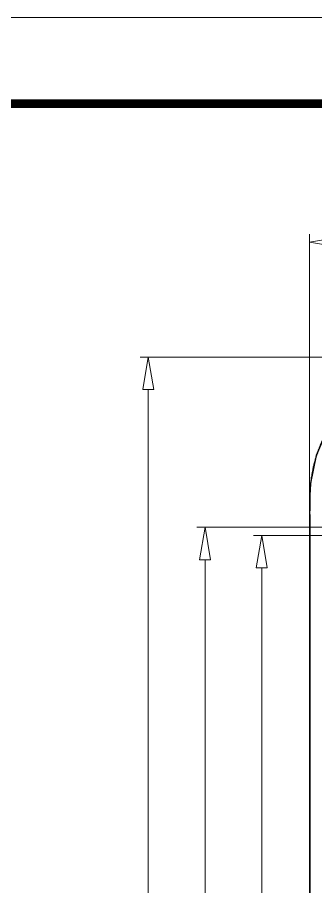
# Model space of a CAD drawing. Header units: millimetres. Extents: x 1884 to 2552, y 611 to 826.
# Drawn here: x 2096.7 to 2115.2, y 772.4 to 826 of the extents above; entities that cross this region are included whole.
import ezdxf

# ---------------------------------------------------------------- set-up
doc = ezdxf.new("R2010")
doc.units = ezdxf.units.MM
doc.layers.add('dim', color=82, linetype='Continuous', lineweight=9)
doc.layers.add('from', color=7, linetype='Continuous', lineweight=13)
doc.styles.add('ROMAND', font='romand.shx', dxfattribs={"width": 0.75, "bigfont": 'gbcbig.shx'})
doc.dimstyles.new('YanXiu', dxfattribs={"dimtxt": 2.5, "dimasz": 2.2, "dimexe": 1, "dimexo": 0, "dimgap": 0.66, "dimtad": 0, "dimzin": 1, "dimdsep": 46, "dimtxsty": 'ROMAND', "dimblk": 'CLOSEDBLANK', "dimcen": 0, "dimclrd": 3, "dimclre": 3, "dimclrt": 7, "dimazin": 0, "dimtfac": 1, "dimtofl": 0, "dimtmove": 0, "dimatfit": 3, "dimldrblk": 'CLOSEDBLANK', "dimfxl": 1, "dimlwd": 5, "dimlwe": 5, "dimarcsym": 0})

# ---------------------------------------------------------------- blocks, each defined once
blk = doc.blocks.new('_ClosedBlank')
at = {"color": 0, "linetype": 'ByBlock', "lineweight": -2}
for p, q in [((-1, 0.167), (0, 0)), ((-1, 0.167), (-1, -0.167)), ((0, 0), (-1, -0.167))]:
    blk.add_line(p, q, dxfattribs=at)
blk = doc.blocks.new('*D24')
at = {"layer": 'Defpoints', "color": 0}
for p in [(3050.263, 755.967), (3016.622, 669.967), (3050.263, 669.967)]:
    blk.add_point(p, dxfattribs=at)
at = {"layer": 'dim', "color": 3, "lineweight": 5}
for p, q in [((3050.263, 755.967), (3016.123, 755.967)), ((3016.622, 753.967), (3016.622, 717.261)), ((3016.622, 671.967), (3016.622, 708.672)), ((3050.263, 669.967), (3016.123, 669.967))]:
    blk.add_line(p, q, dxfattribs=at)
at = {"layer": 'dim', "color": 3, "lineweight": 5, "xscale": 2, "yscale": 2, "zscale": 2}
for p, rotation in [((3016.622, 755.967), 90), ((3016.622, 669.967), 270)]:
    blk.add_blockref('_ClosedBlank', p, dxfattribs=dict(at, rotation=rotation))
at = {"layer": 'dim', "color": 7, "insert": (3016.622, 712.967), "char_height": 2.5, "attachment_point": 5, "rotation": 90, "style": 'ROMAND'}
blk.add_mtext('86.00', dxfattribs=at)
blk = doc.blocks.new('*D25')
at = {"layer": 'Defpoints', "color": 0}
for p in [(3024.573, 756.467), (3013.122, 669.467), (3024.573, 669.467)]:
    blk.add_point(p, dxfattribs=at)
at = {"layer": 'dim', "color": 3, "lineweight": 5}
for p, q in [((3024.573, 756.467), (3012.623, 756.467)), ((3013.122, 754.467), (3013.122, 717.261)), ((3013.122, 671.467), (3013.122, 708.672)), ((3024.573, 669.467), (3012.623, 669.467))]:
    blk.add_line(p, q, dxfattribs=at)
at = {"layer": 'dim', "color": 3, "lineweight": 5, "xscale": 2, "yscale": 2, "zscale": 2}
for p, rotation in [((3013.122, 756.467), 90), ((3013.122, 669.467), 270)]:
    blk.add_blockref('_ClosedBlank', p, dxfattribs=dict(at, rotation=rotation))
at = {"layer": 'dim', "color": 7, "insert": (3013.122, 712.967), "char_height": 2.5, "attachment_point": 5, "rotation": 90, "style": 'ROMAND'}
blk.add_mtext('87.00', dxfattribs=at)
blk = doc.blocks.new('*D26')
at = {"layer": 'Defpoints', "color": 0}
for p in [(3029.274, 766.966), (3009.622, 658.967), (3029.274, 658.967)]:
    blk.add_point(p, dxfattribs=at)
at = {"layer": 'dim', "color": 3, "lineweight": 5}
for p, q in [((3029.274, 766.966), (3009.123, 766.966)), ((3009.622, 764.966), (3009.622, 718.02)), ((3009.622, 660.967), (3009.622, 707.913)), ((3029.274, 658.967), (3009.123, 658.967))]:
    blk.add_line(p, q, dxfattribs=at)
at = {"layer": 'dim', "color": 3, "lineweight": 5, "xscale": 2, "yscale": 2, "zscale": 2}
for p, rotation in [((3009.622, 766.966), 90), ((3009.622, 658.967), 270)]:
    blk.add_blockref('_ClosedBlank', p, dxfattribs=dict(at, rotation=rotation))
at = {"layer": 'dim', "color": 7, "insert": (3009.622, 712.967), "char_height": 2.5, "attachment_point": 5, "rotation": 90, "style": 'ROMAND'}
blk.add_mtext('108.00', dxfattribs=at)
blk = doc.blocks.new('*D22')
at = {"layer": 'Defpoints', "color": 0}
for p in [(3085.572, 774.057), (3019.573, 757.266), (3085.572, 757.266)]:
    blk.add_point(p, dxfattribs=at)
at = {"layer": 'dim', "color": 3, "lineweight": 5}
for p, q in [((3019.573, 757.266), (3019.573, 774.557)), ((3085.572, 757.266), (3085.572, 774.557)), ((3021.573, 774.057), (3048.323, 774.057)), ((3083.572, 774.057), (3056.822, 774.057))]:
    blk.add_line(p, q, dxfattribs=at)
at = {"layer": 'dim', "color": 3, "lineweight": 5, "xscale": 2, "yscale": 2, "zscale": 2, "rotation": 180}
blk.add_blockref('_ClosedBlank', (3019.573, 774.057), dxfattribs=at)
at = {"layer": 'dim', "color": 3, "lineweight": 5, "xscale": 2, "yscale": 2, "zscale": 2}
blk.add_blockref('_ClosedBlank', (3085.572, 774.057), dxfattribs=at)
at = {"layer": 'dim', "color": 7, "insert": (3052.573, 774.057), "char_height": 2.5, "attachment_point": 5, "style": 'ROMAND'}
blk.add_mtext('66.00', dxfattribs=at)
blk = doc.blocks.new('*u34')
at = {"color": 7, "linetype": 'Continuous'}
for q in [(-32.981, 44.299), (-33, -44.299)]:
    blk.add_line((-33, 44.299), q, dxfattribs=at)
blk.add_lwpolyline([(-23.299, 54), (-25.101, 53.96), (-26.904, 53.594), (-28.48, 52.919), (-29.839, 51.995), (-30.984, 50.851), (-31.911, 49.495), (-32.589, 47.92), (-32.958, 46.117), (-33, 44.299)], dxfattribs=at)
blk.add_arc((-133.22, 44.335), 100.239, 359.97938, 0.09856, dxfattribs=at)
for points, start_tangent, end_tangent in [([(-24.12, 53.982), (-24.19, 53.981), (-24.371, 53.979), (-24.55, 53.975), (-24.728, 53.968), (-24.902, 53.958), (-25.072, 53.944), (-25.247, 53.926), (-25.429, 53.904), (-25.614, 53.878), (-25.803, 53.846), (-26.003, 53.808), (-26.219, 53.761), (-26.458, 53.703), (-26.72, 53.631), (-27.005, 53.542), (-27.313, 53.433), (-27.646, 53.302), (-28.004, 53.142), (-28.387, 52.948), (-28.805, 52.709), (-29.269, 52.406), (-29.766, 52.03), (-30.256, 51.601), (-30.707, 51.142), (-31.106, 50.673), (-31.446, 50.212), (-31.726, 49.777), (-31.956, 49.373), (-32.144, 48.999), (-32.299, 48.651), (-32.428, 48.328), (-32.534, 48.028), (-32.622, 47.751), (-32.693, 47.496), (-32.751, 47.264), (-32.798, 47.053), (-32.835, 46.863), (-32.864, 46.697), (-32.887, 46.55), (-32.906, 46.416), (-32.922, 46.289), (-32.935, 46.162), (-32.947, 46.034), (-32.957, 45.906), (-32.966, 45.776), (-32.972, 45.645), (-32.976, 45.516), (-32.979, 45.389), (-32.981, 45.265), (-32.982, 45.14), (-32.982, 45.091)], (-0.999986, -0.005327), (-0.00398, -0.999992)), ([(-32.982, 45.091), (-32.982, 45.006), (-32.982, 44.859), (-32.982, 44.693), (-32.981, 44.508)], (-0.00398, -0.999992), (0.001736, -0.999998)), ([(-32.981, 44.299), (-32.981, 43.885), (-32.981, 42.469), (-32.981, 41.053), (-32.981, 39.637), (-32.981, 36.806), (-32.981, 33.975), (-32.981, 31.144), (-32.981, 28.312), (-32.981, 22.65), (-32.981, 16.987), (-32.981, 11.325), (-32.981, 0), (-32.981, -11.325), (-32.981, -16.987), (-32.981, -22.65), (-32.981, -28.312), (-32.981, -31.144), (-32.981, -33.975), (-32.981, -36.806), (-32.981, -39.637), (-32.981, -41.053), (-32.981, -42.469), (-32.981, -43.885), (-32.981, -44.299)], (-0.000085, -1), (0.000085, -1))]:
    blk.add_spline(points, degree=3, dxfattribs=dict(at, start_tangent=start_tangent, end_tangent=end_tangent))
at = {"layer": 'dim'}
dim = blk.add_linear_dim(base=(33, 61.09), p1=(-33, 44.299), p2=(33, 44.299), dimstyle='YanXiu', override={"dimtxt": 2.5, "dimasz": 2, "dimexe": 0.49975, "dimgap": 0.49975}, dxfattribs=at)
dim.commit()
dim.dimension.update_dxf_attribs({"geometry": '*D22', "text_midpoint": (0, 61.09), "insert": (-3052.573, -712.967)})
for base, p1, p2, picture, middle in [((-42.95, -54), (-23.299, 54), (-23.299, -54), '*D26', (-42.95, 0)), ((-39.45, -43.5), (-28, 43.5), (-28, -43.5), '*D25', (-39.45, 0)), ((-35.95, -43), (-2.31, 43), (-2.31, -43), '*D24', (-35.95, 0))]:
    dim = blk.add_linear_dim(base=base, p1=p1, p2=p2, angle=90, dimstyle='YanXiu', override={"dimtxt": 2.5, "dimasz": 2, "dimexe": 0.49975, "dimgap": 0.49975}, dxfattribs=at)
    dim.commit()
    dim.dimension.update_dxf_attribs({"geometry": picture, "text_midpoint": middle, "insert": (-3052.573, -712.967)})

msp = doc.modelspace()

# ---------------------------------------------------------------- linework, layer by layer
at = {"layer": 'from'}
msp.add_lwpolyline([(1884.033, 611.167), (2193.173, 611.167), (2193.173, 825.991), (1884.033, 825.991)], close=True, dxfattribs=at)
at = {"layer": 'from', "const_width": 0.533}
msp.add_lwpolyline([(1889.36, 616.494), (1889.36, 820.663), (2187.845, 820.663), (2187.845, 616.494), (1889.36, 616.494)], dxfattribs=at)

# ---------------------------------------------------------------- block references
msp.add_blockref('*u34', (2147.776, 751.039))

doc.saveas('drawing.dxf')
